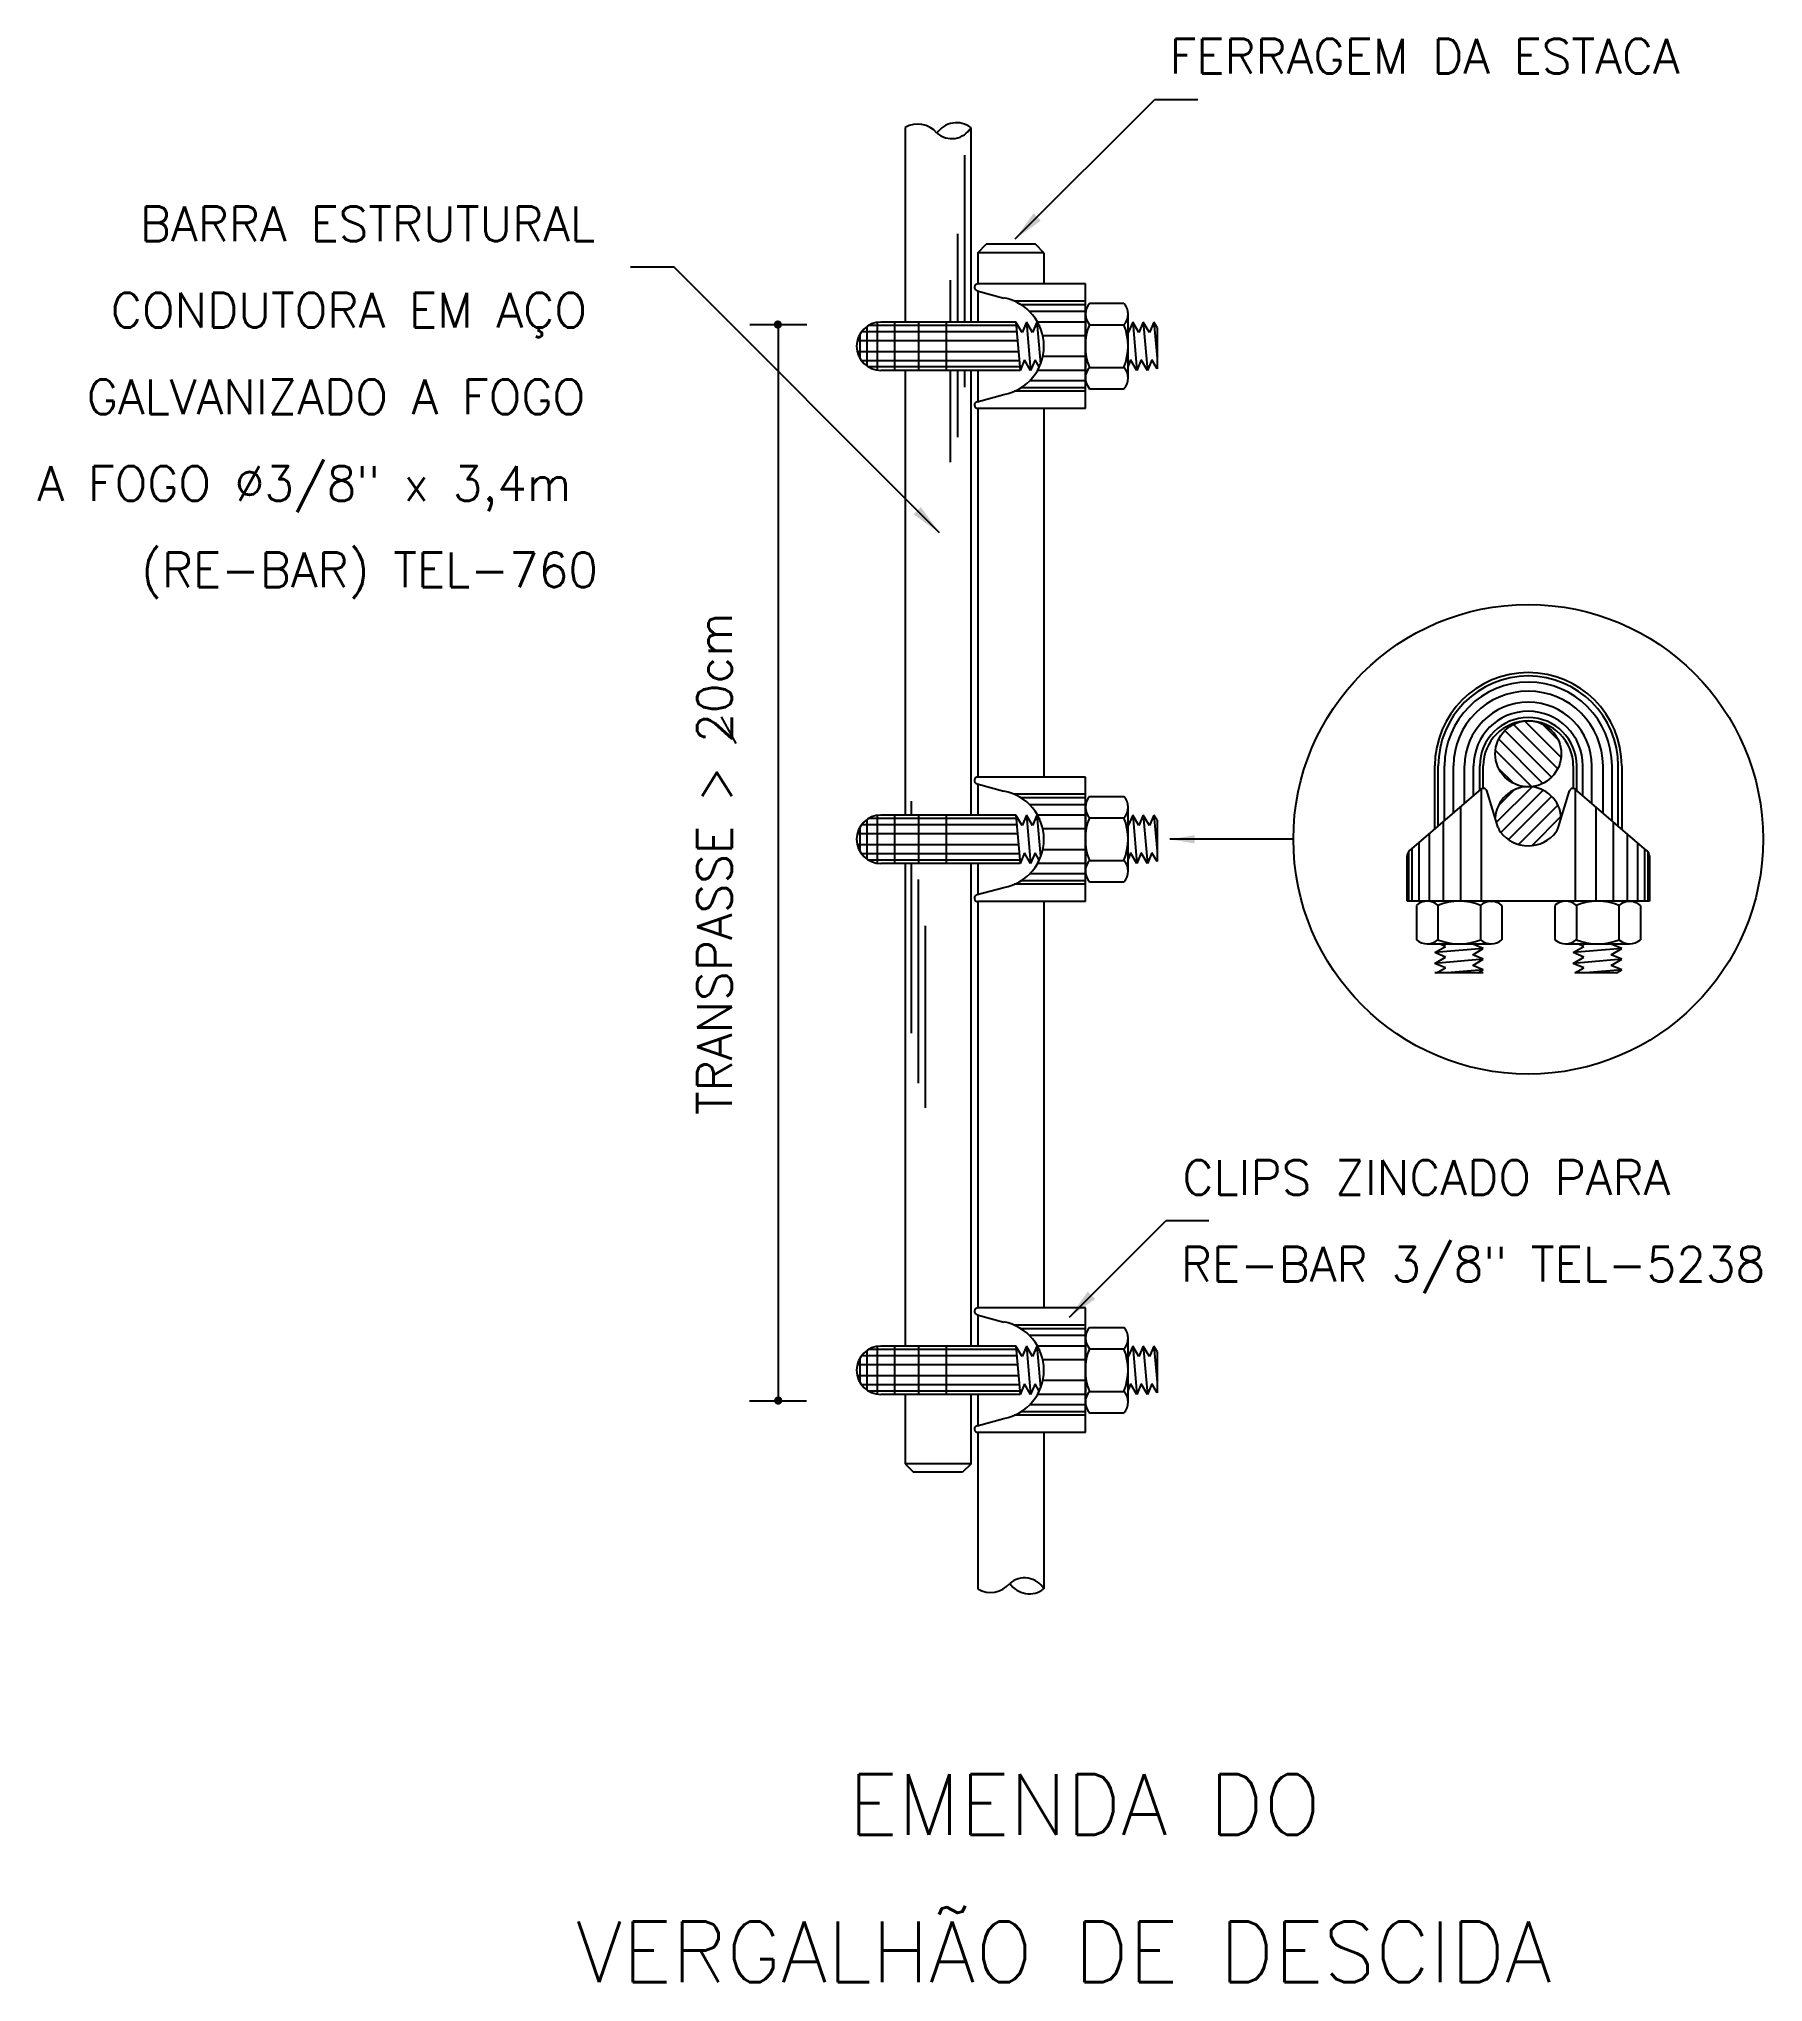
# Model space of a CAD drawing. Header units: millimetres. Extents: x -6588.1 to -6578.1, y -4473.4 to -4462.2.
import ezdxf
from ezdxf.enums import TextEntityAlignment as Align

# ---------------------------------------------------------------- set-up
doc = ezdxf.new("R2010")
doc.units = ezdxf.units.MM
doc.header["$LTSCALE"] = 10
doc.layers.add('Termotécnica', color=7, linetype='Continuous')
doc.styles.add('r140', font='romans.shx')
doc.styles.add('r80', font='romans.shx')

msp = doc.modelspace()

# ---------------------------------------------------------------- linework, layer by layer
at = {"layer": 'Termotécnica', "color": 2}
for p, q in [((-6582.458, -4463.338), (-6581.652, -4462.533)), ((-6581.402, -4462.533), (-6581.652, -4462.533)), ((-6583.093, -4462.694), (-6583.093, -4463.818)), ((-6583.093, -4462.694), (-6583.093, -4462.694)), ((-6582.712, -4463.818), (-6582.712, -4462.694)), ((-6582.672, -4463.418), (-6582.624, -4463.369)), ((-6582.34, -4463.369), (-6582.624, -4463.369)), ((-6582.291, -4463.418), (-6582.34, -4463.369)), ((-6584.68, -4463.5), (-6584.43, -4463.5)), ((-6582.895, -4465.036), (-6584.43, -4463.5)), ((-6582.291, -4463.418), (-6582.672, -4463.418)), ((-6582.672, -4463.418), (-6582.672, -4463.598)), ((-6582.291, -4463.418), (-6582.291, -4463.598)), ((-6582.051, -4463.598), (-6582.672, -4463.598)), ((-6582.051, -4464.318), (-6582.051, -4463.598)), ((-6582.676, -4463.638), (-6582.523, -4463.68)), ((-6582.672, -4463.639), (-6582.672, -4463.818)), ((-6582.672, -4463.639), (-6582.672, -4463.818)), ((-6582.051, -4463.698), (-6582.462, -4463.698)), ((-6582.027, -4463.71), (-6581.829, -4463.71)), ((-6582.453, -4463.818), (-6583.233, -4463.818)), ((-6582.453, -4463.818), (-6582.429, -4464.098)), ((-6582.417, -4463.879), (-6582.453, -4463.818)), ((-6582.392, -4463.818), (-6582.417, -4463.879)), ((-6582.356, -4463.879), (-6582.392, -4463.818)), ((-6582.331, -4463.818), (-6582.356, -4463.879)), ((-6582.315, -4463.844), (-6582.331, -4463.818)), ((-6582.051, -4463.772), (-6582.051, -4464.144)), ((-6582.027, -4463.834), (-6581.829, -4463.834)), ((-6581.805, -4464.142), (-6581.805, -4463.772)), ((-6581.778, -4463.818), (-6581.804, -4463.879)), ((-6581.742, -4463.879), (-6581.778, -4463.818)), ((-6581.717, -4463.818), (-6581.742, -4463.879)), ((-6581.681, -4463.879), (-6581.717, -4463.818)), ((-6581.655, -4463.818), (-6581.681, -4463.879)), ((-6581.637, -4463.849), (-6581.655, -4463.818)), ((-6581.637, -4463.849), (-6581.637, -4464.088)), ((-6581.804, -4463.879), (-6581.805, -4463.877)), ((-6582.404, -4464.037), (-6582.429, -4464.098)), ((-6582.368, -4464.098), (-6582.404, -4464.037)), ((-6582.342, -4464.037), (-6582.368, -4464.098)), ((-6582.318, -4464.078), (-6582.342, -4464.037)), ((-6582.027, -4464.08), (-6581.829, -4464.08)), ((-6581.79, -4464.037), (-6581.805, -4464.073)), ((-6581.754, -4464.098), (-6581.79, -4464.037)), ((-6581.729, -4464.037), (-6581.754, -4464.098)), ((-6581.693, -4464.098), (-6581.729, -4464.037)), ((-6581.667, -4464.037), (-6581.693, -4464.098)), ((-6581.637, -4464.088), (-6581.667, -4464.037)), ((-6582.429, -4464.098), (-6583.233, -4464.098)), ((-6583.093, -4464.098), (-6583.093, -4466.668)), ((-6582.712, -4466.668), (-6582.712, -4464.098)), ((-6582.672, -4464.098), (-6582.672, -4464.278)), ((-6582.676, -4464.279), (-6582.523, -4464.237)), ((-6582.051, -4464.218), (-6582.462, -4464.218)), ((-6582.027, -4464.204), (-6581.829, -4464.204)), ((-6582.051, -4464.318), (-6582.672, -4464.318)), ((-6582.672, -4464.318), (-6582.672, -4466.448)), ((-6582.291, -4464.318), (-6582.291, -4466.448)), ((-6580.032, -4466.749), (-6580.032, -4466.384)), ((-6579.752, -4466.514), (-6579.752, -4466.384)), ((-6579.232, -4466.384), (-6579.232, -4466.514)), ((-6578.952, -4466.384), (-6578.952, -4466.749)), ((-6582.676, -4466.487), (-6582.523, -4466.529)), ((-6582.051, -4466.448), (-6582.672, -4466.448)), ((-6582.672, -4466.488), (-6582.672, -4466.668)), ((-6582.051, -4466.548), (-6582.462, -4466.548)), ((-6582.051, -4467.168), (-6582.051, -4466.448)), ((-6580.178, -4466.874), (-6579.764, -4466.519)), ((-6579.764, -4466.519), (-6579.764, -4467.166)), ((-6579.665, -4466.742), (-6579.732, -4466.526)), ((-6579.32, -4466.742), (-6579.253, -4466.528)), ((-6579.221, -4466.519), (-6579.221, -4467.166)), ((-6578.806, -4466.874), (-6579.221, -4466.519)), ((-6582.051, -4466.622), (-6582.051, -4466.994)), ((-6582.027, -4466.56), (-6581.829, -4466.56)), ((-6581.805, -4466.992), (-6581.805, -4466.622)), ((-6582.453, -4466.668), (-6583.233, -4466.668)), ((-6582.453, -4466.668), (-6582.429, -4466.948)), ((-6582.417, -4466.729), (-6582.453, -4466.668)), ((-6582.392, -4466.668), (-6582.417, -4466.729)), ((-6582.356, -4466.729), (-6582.392, -4466.668)), ((-6582.331, -4466.668), (-6582.356, -4466.729)), ((-6582.315, -4466.694), (-6582.331, -4466.668)), ((-6582.027, -4466.683), (-6581.829, -4466.683)), ((-6581.804, -4466.729), (-6581.805, -4466.727)), ((-6581.778, -4466.668), (-6581.804, -4466.729)), ((-6581.742, -4466.729), (-6581.778, -4466.668)), ((-6581.717, -4466.668), (-6581.742, -4466.729)), ((-6581.681, -4466.729), (-6581.717, -4466.668)), ((-6581.655, -4466.668), (-6581.681, -4466.729)), ((-6581.637, -4466.698), (-6581.655, -4466.668)), ((-6581.637, -4466.698), (-6581.637, -4466.937)), ((-6582.404, -4466.887), (-6582.429, -4466.948)), ((-6582.368, -4466.948), (-6582.404, -4466.887)), ((-6582.342, -4466.887), (-6582.368, -4466.948)), ((-6582.318, -4466.928), (-6582.342, -4466.887)), ((-6581.79, -4466.887), (-6581.805, -4466.922)), ((-6581.754, -4466.948), (-6581.79, -4466.887)), ((-6581.729, -4466.887), (-6581.754, -4466.948)), ((-6581.693, -4466.948), (-6581.729, -4466.887)), ((-6581.667, -4466.887), (-6581.693, -4466.948)), ((-6581.637, -4466.937), (-6581.667, -4466.887)), ((-6580.85, -4466.808), (-6581.563, -4466.808)), ((-6582.429, -4466.948), (-6583.233, -4466.948)), ((-6583.093, -4466.948), (-6583.093, -4469.737)), ((-6582.712, -4469.737), (-6582.712, -4466.948)), ((-6582.672, -4466.948), (-6582.672, -4467.127)), ((-6582.027, -4466.93), (-6581.829, -4466.93)), ((-6580.192, -4467.166), (-6580.192, -4466.904)), ((-6578.792, -4466.904), (-6578.792, -4467.166)), ((-6582.676, -4467.128), (-6582.523, -4467.087)), ((-6582.051, -4467.068), (-6582.462, -4467.068)), ((-6582.027, -4467.053), (-6581.829, -4467.053)), ((-6582.051, -4467.168), (-6582.672, -4467.168)), ((-6582.672, -4467.168), (-6582.672, -4469.517)), ((-6582.291, -4467.168), (-6582.291, -4469.517)), ((-6578.792, -4467.166), (-6580.192, -4467.166)), ((-6580.138, -4467.19), (-6580.138, -4467.389)), ((-6579.706, -4467.166), (-6580.078, -4467.166)), ((-6580.014, -4467.19), (-6580.014, -4467.389)), ((-6579.768, -4467.19), (-6579.768, -4467.389)), ((-6579.644, -4467.19), (-6579.644, -4467.389)), ((-6579.338, -4467.19), (-6579.338, -4467.389)), ((-6578.906, -4467.166), (-6579.278, -4467.166)), ((-6579.214, -4467.19), (-6579.214, -4467.389)), ((-6578.968, -4467.19), (-6578.968, -4467.389)), ((-6578.844, -4467.19), (-6578.844, -4467.389)), ((-6580.076, -4467.413), (-6579.706, -4467.413)), ((-6580.032, -4467.463), (-6579.971, -4467.427)), ((-6579.971, -4467.427), (-6580.007, -4467.413)), ((-6579.813, -4467.414), (-6579.811, -4467.413)), ((-6579.752, -4467.439), (-6579.813, -4467.414)), ((-6579.813, -4467.475), (-6579.752, -4467.439)), ((-6579.276, -4467.413), (-6578.906, -4467.413)), ((-6579.232, -4467.463), (-6579.171, -4467.427)), ((-6579.171, -4467.427), (-6579.207, -4467.413)), ((-6579.013, -4467.414), (-6579.011, -4467.413)), ((-6578.952, -4467.439), (-6579.013, -4467.414)), ((-6579.013, -4467.475), (-6578.952, -4467.439)), ((-6579.971, -4467.489), (-6580.032, -4467.463)), ((-6580.032, -4467.525), (-6579.971, -4467.489)), ((-6579.971, -4467.55), (-6580.032, -4467.525)), ((-6580.022, -4467.58), (-6579.971, -4467.55)), ((-6579.752, -4467.501), (-6579.813, -4467.475)), ((-6579.813, -4467.537), (-6579.752, -4467.501)), ((-6579.752, -4467.562), (-6579.813, -4467.537)), ((-6579.783, -4467.58), (-6579.752, -4467.562)), ((-6579.171, -4467.489), (-6579.232, -4467.463)), ((-6579.232, -4467.525), (-6579.171, -4467.489)), ((-6579.171, -4467.55), (-6579.232, -4467.525)), ((-6579.222, -4467.58), (-6579.171, -4467.55)), ((-6578.952, -4467.501), (-6579.013, -4467.475)), ((-6579.013, -4467.537), (-6578.952, -4467.501)), ((-6578.952, -4467.562), (-6579.013, -4467.537)), ((-6578.983, -4467.58), (-6578.952, -4467.562)), ((-6579.752, -4467.58), (-6580.032, -4467.58)), ((-6579.783, -4467.58), (-6580.022, -4467.58)), ((-6578.983, -4467.58), (-6579.222, -4467.58)), ((-6582.144, -4469.57), (-6581.587, -4469.013)), ((-6581.337, -4469.013), (-6581.587, -4469.013)), ((-6582.676, -4469.557), (-6582.523, -4469.599)), ((-6582.051, -4469.517), (-6582.672, -4469.517)), ((-6582.672, -4469.558), (-6582.672, -4469.737)), ((-6582.051, -4470.237), (-6582.051, -4469.517)), ((-6582.051, -4469.617), (-6582.462, -4469.617)), ((-6582.051, -4469.691), (-6582.051, -4470.063)), ((-6582.027, -4469.629), (-6581.829, -4469.629)), ((-6581.805, -4470.061), (-6581.805, -4469.691)), ((-6582.453, -4469.737), (-6583.233, -4469.737)), ((-6582.417, -4469.798), (-6582.453, -4469.737)), ((-6582.453, -4469.737), (-6582.429, -4470.017)), ((-6582.392, -4469.737), (-6582.417, -4469.798)), ((-6582.356, -4469.798), (-6582.392, -4469.737)), ((-6582.331, -4469.737), (-6582.356, -4469.798)), ((-6582.315, -4469.763), (-6582.331, -4469.737)), ((-6582.027, -4469.753), (-6581.829, -4469.753)), ((-6581.804, -4469.798), (-6581.805, -4469.796)), ((-6581.778, -4469.737), (-6581.804, -4469.798)), ((-6581.742, -4469.798), (-6581.778, -4469.737)), ((-6581.717, -4469.737), (-6581.742, -4469.798)), ((-6581.681, -4469.798), (-6581.717, -4469.737)), ((-6581.655, -4469.737), (-6581.681, -4469.798)), ((-6581.637, -4469.768), (-6581.655, -4469.737)), ((-6581.637, -4469.768), (-6581.637, -4470.007)), ((-6582.429, -4470.017), (-6583.233, -4470.017)), ((-6583.093, -4470.017), (-6583.093, -4470.417)), ((-6582.712, -4470.417), (-6582.712, -4470.017)), ((-6582.672, -4470.017), (-6582.672, -4470.197)), ((-6582.404, -4469.956), (-6582.429, -4470.017)), ((-6582.368, -4470.017), (-6582.404, -4469.956)), ((-6582.342, -4469.956), (-6582.368, -4470.017)), ((-6582.318, -4469.997), (-6582.342, -4469.956)), ((-6582.027, -4469.999), (-6581.829, -4469.999)), ((-6581.79, -4469.956), (-6581.805, -4469.992)), ((-6581.754, -4470.017), (-6581.79, -4469.956)), ((-6581.729, -4469.956), (-6581.754, -4470.017)), ((-6581.693, -4470.017), (-6581.729, -4469.956)), ((-6581.667, -4469.956), (-6581.693, -4470.017)), ((-6581.637, -4470.007), (-6581.667, -4469.956)), ((-6582.051, -4470.137), (-6582.462, -4470.137)), ((-6582.027, -4470.123), (-6581.829, -4470.123)), ((-6582.676, -4470.198), (-6582.523, -4470.156)), ((-6582.051, -4470.237), (-6582.672, -4470.237)), ((-6582.672, -4470.237), (-6582.672, -4471.141)), ((-6582.291, -4470.237), (-6582.291, -4471.141)), ((-6583.093, -4470.417), (-6583.045, -4470.467)), ((-6582.712, -4470.417), (-6583.093, -4470.417)), ((-6582.761, -4470.467), (-6583.045, -4470.467)), ((-6582.712, -4470.417), (-6582.761, -4470.467)), ((-6582.672, -4471.141), (-6582.672, -4471.141))]:
    msp.add_line(p, q, dxfattribs=at)
at = {"layer": 'Termotécnica', "color": 1}
for p, q in [((-6582.747, -4463.818), (-6582.747, -4462.854)), ((-6582.788, -4463.818), (-6582.788, -4463.308)), ((-6582.83, -4463.818), (-6582.83, -4463.576)), ((-6582.051, -4463.718), (-6582.424, -4463.718)), ((-6583.99, -4463.833), (-6583.661, -4463.833)), ((-6583.827, -4463.833), (-6583.827, -4470.053)), ((-6583.313, -4464.073), (-6583.313, -4463.843)), ((-6582.452, -4463.838), (-6583.306, -4463.838)), ((-6583.253, -4464.097), (-6583.253, -4463.82)), ((-6583.153, -4464.098), (-6583.153, -4463.818)), ((-6583.013, -4464.098), (-6583.013, -4463.818)), ((-6582.853, -4464.098), (-6582.853, -4463.818)), ((-6582.392, -4463.818), (-6582.368, -4464.098)), ((-6582.051, -4463.758), (-6582.374, -4463.758)), ((-6582.331, -4463.818), (-6582.31, -4464.059)), ((-6582.051, -4463.818), (-6582.328, -4463.818)), ((-6581.778, -4463.818), (-6581.754, -4464.098)), ((-6581.717, -4463.818), (-6581.693, -4464.098)), ((-6581.655, -4463.818), (-6581.637, -4464.027)), ((-6582.444, -4463.926), (-6583.37, -4463.926)), ((-6583.353, -4464.03), (-6583.353, -4463.886)), ((-6582.449, -4463.874), (-6583.345, -4463.874)), ((-6582.051, -4463.898), (-6582.298, -4463.898)), ((-6582.439, -4463.99), (-6583.37, -4463.99)), ((-6582.434, -4464.042), (-6583.345, -4464.042)), ((-6582.431, -4464.078), (-6583.306, -4464.078)), ((-6582.051, -4464.018), (-6582.298, -4464.018)), ((-6582.83, -4464.628), (-6582.83, -4464.098)), ((-6582.788, -4464.484), (-6582.788, -4464.098)), ((-6582.747, -4464.195), (-6582.747, -4464.098)), ((-6582.051, -4464.158), (-6582.374, -4464.158)), ((-6582.051, -4464.098), (-6582.328, -4464.098)), ((-6582.051, -4464.198), (-6582.424, -4464.198)), ((-6579.358, -4466.449), (-6579.627, -4466.18)), ((-6579.322, -4466.4), (-6579.578, -4466.144)), ((-6579.303, -4466.334), (-6579.512, -4466.125)), ((-6579.321, -4466.231), (-6579.409, -4466.143)), ((-6579.472, -4466.504), (-6579.682, -4466.295)), ((-6579.407, -4466.485), (-6579.662, -4466.229)), ((-6580.012, -4466.732), (-6580.012, -4466.384)), ((-6579.976, -4466.701), (-6579.976, -4466.384)), ((-6579.924, -4466.656), (-6579.924, -4466.384)), ((-6579.86, -4466.601), (-6579.86, -4466.384)), ((-6579.808, -4466.557), (-6579.808, -4466.384)), ((-6579.772, -4466.526), (-6579.772, -4466.384)), ((-6579.575, -4466.486), (-6579.664, -4466.398)), ((-6579.212, -4466.526), (-6579.212, -4466.384)), ((-6579.176, -4466.557), (-6579.176, -4466.384)), ((-6579.124, -4466.601), (-6579.124, -4466.384)), ((-6579.06, -4466.656), (-6579.06, -4466.384)), ((-6579.008, -4466.701), (-6579.008, -4466.384)), ((-6578.972, -4466.732), (-6578.972, -4466.384)), ((-6579.472, -4466.506), (-6579.675, -4466.709)), ((-6579.575, -4466.524), (-6579.664, -4466.612)), ((-6579.407, -4466.525), (-6579.65, -4466.769)), ((-6583.057, -4466.668), (-6583.057, -4466.587)), ((-6582.051, -4466.568), (-6582.424, -4466.568)), ((-6582.051, -4466.608), (-6582.374, -4466.608)), ((-6579.884, -4466.622), (-6579.884, -4467.166)), ((-6579.358, -4466.561), (-6579.607, -4466.81)), ((-6579.322, -4466.61), (-6579.549, -4466.838)), ((-6579.101, -4466.622), (-6579.101, -4467.166)), ((-6582.444, -4466.776), (-6583.37, -4466.776)), ((-6583.353, -4466.88), (-6583.353, -4466.736)), ((-6582.449, -4466.724), (-6583.345, -4466.724)), ((-6583.313, -4466.923), (-6583.313, -4466.693)), ((-6582.452, -4466.688), (-6583.306, -4466.688)), ((-6583.253, -4466.946), (-6583.253, -4466.669)), ((-6583.153, -4466.948), (-6583.153, -4466.668)), ((-6583.013, -4466.948), (-6583.013, -4466.668)), ((-6582.853, -4466.948), (-6582.853, -4466.668)), ((-6582.392, -4466.668), (-6582.368, -4466.948)), ((-6582.331, -4466.668), (-6582.31, -4466.908)), ((-6582.051, -4466.668), (-6582.328, -4466.668)), ((-6582.051, -4466.748), (-6582.298, -4466.748)), ((-6581.778, -4466.668), (-6581.754, -4466.948)), ((-6581.717, -4466.668), (-6581.693, -4466.948)), ((-6581.655, -4466.668), (-6581.637, -4466.876)), ((-6580.064, -4466.776), (-6580.064, -4467.166)), ((-6579.984, -4466.707), (-6579.984, -4467.166)), ((-6579.303, -4466.676), (-6579.472, -4466.845)), ((-6579.001, -4466.707), (-6579.001, -4467.166)), ((-6578.921, -4466.776), (-6578.921, -4467.166)), ((-6582.439, -4466.84), (-6583.37, -4466.84)), ((-6582.051, -4466.868), (-6582.298, -4466.868)), ((-6580.184, -4466.88), (-6580.184, -4467.166)), ((-6580.164, -4466.862), (-6580.164, -4467.166)), ((-6580.124, -4466.827), (-6580.124, -4467.166)), ((-6578.861, -4466.827), (-6578.861, -4467.166)), ((-6578.821, -4466.862), (-6578.821, -4467.166)), ((-6578.801, -4466.88), (-6578.801, -4467.166)), ((-6582.434, -4466.892), (-6583.345, -4466.892)), ((-6582.431, -4466.928), (-6583.306, -4466.928)), ((-6583.057, -4467.928), (-6583.057, -4466.948)), ((-6582.051, -4466.948), (-6582.328, -4466.948)), ((-6583.016, -4468.217), (-6583.016, -4467.041)), ((-6582.051, -4467.048), (-6582.424, -4467.048)), ((-6582.051, -4467.008), (-6582.374, -4467.008)), ((-6582.975, -4468.361), (-6582.975, -4467.309)), ((-6579.752, -4467.439), (-6580.032, -4467.463)), ((-6578.952, -4467.439), (-6579.232, -4467.463)), ((-6579.752, -4467.501), (-6580.032, -4467.525)), ((-6579.752, -4467.562), (-6579.961, -4467.58)), ((-6578.952, -4467.501), (-6579.232, -4467.525)), ((-6578.952, -4467.562), (-6579.161, -4467.58)), ((-6582.051, -4469.637), (-6582.424, -4469.637)), ((-6582.051, -4469.677), (-6582.374, -4469.677)), ((-6583.353, -4469.949), (-6583.353, -4469.805)), ((-6582.449, -4469.793), (-6583.345, -4469.793)), ((-6583.313, -4469.992), (-6583.313, -4469.762)), ((-6582.452, -4469.757), (-6583.306, -4469.757)), ((-6583.253, -4470.016), (-6583.253, -4469.739)), ((-6583.153, -4470.017), (-6583.153, -4469.737)), ((-6583.013, -4470.017), (-6583.013, -4469.737)), ((-6582.853, -4470.017), (-6582.853, -4469.737)), ((-6582.392, -4469.737), (-6582.368, -4470.017)), ((-6582.331, -4469.737), (-6582.31, -4469.978)), ((-6582.051, -4469.737), (-6582.328, -4469.737)), ((-6581.778, -4469.737), (-6581.754, -4470.017)), ((-6581.717, -4469.737), (-6581.693, -4470.017)), ((-6581.655, -4469.737), (-6581.637, -4469.946)), ((-6582.444, -4469.845), (-6583.37, -4469.845)), ((-6582.439, -4469.909), (-6583.37, -4469.909)), ((-6582.051, -4469.817), (-6582.298, -4469.817)), ((-6582.434, -4469.961), (-6583.345, -4469.961)), ((-6582.431, -4469.997), (-6583.306, -4469.997)), ((-6582.051, -4470.017), (-6582.328, -4470.017)), ((-6582.051, -4469.937), (-6582.298, -4469.937)), ((-6583.992, -4470.053), (-6583.663, -4470.053)), ((-6582.051, -4470.117), (-6582.424, -4470.117)), ((-6582.051, -4470.077), (-6582.374, -4470.077))]:
    msp.add_line(p, q, dxfattribs=at)
at = {"layer": 'Termotécnica', "color": 3}
msp.add_line((-6584.156, -4466.101), (-6584.071, -4466.255), dxfattribs=at)
at = {"layer": 'Termotécnica', "color": 1, "const_width": 0.0215}
for points in [[(-6583.84, -4463.838, 1), (-6583.817, -4463.827, 1)], [(-6583.838, -4470.058, 1), (-6583.815, -4470.046, 1)]]:
    msp.add_lwpolyline(points, format="xyb", close=True, dxfattribs=at)
at = {"layer": 'Termotécnica', "color": 2}
for centre, radius in [((-6579.492, -4466.808), 1.357), ((-6579.492, -4466.314), 0.191)]:
    msp.add_circle(centre, radius, dxfattribs=at)
for centre, radius, start, end in [((-6583.02, -4462.818), 0.144, 39.8532, 120.582), ((-6582.796, -4462.802), 0.136, 52.2545, 146.0702), ((-6582.824, -4462.628), 0.13, 228.8932, 329.4315), ((-6582.672, -4463.618), 0.02, 90, 257.3196), ((-6582.575, -4463.958), 0.284, 280.6315, 79.3685), ((-6581.956, -4463.772), 0.0942, 139.0819, 220.9181), ((-6581.897, -4463.772), 0.0923, 318.0803, 41.9197), ((-6583.233, -4463.958), 0.14, 90, 270), ((-6581.721, -4463.957), 0.331, 158.1009, 201.8991), ((-6582.136, -4463.957), 0.331, 338.1009, 21.8991), ((-6581.959, -4464.142), 0.0922, 138.0212, 221.9788), ((-6581.897, -4464.142), 0.0923, 318.0803, 41.9197), ((-6582.672, -4464.298), 0.02, 102.6804, 270), ((-6579.492, -4466.384), 0.54, 0, 180), ((-6579.492, -4466.384), 0.26, 0, 180), ((-6582.672, -4466.468), 0.02, 90, 257.3196), ((-6582.575, -4466.808), 0.284, 280.6315, 79.3685), ((-6579.751, -4466.534), 0.02, 17.354, 130.6013), ((-6579.492, -4466.695), 0.191, 3.0758, 176.9242), ((-6579.234, -4466.534), 0.02, 49.3987, 162.646), ((-6581.956, -4466.622), 0.0942, 139.0819, 220.9181), ((-6581.897, -4466.622), 0.0923, 318.0803, 41.9197), ((-6583.233, -4466.808), 0.14, 90, 270), ((-6581.721, -4466.807), 0.331, 158.1009, 201.8991), ((-6582.136, -4466.807), 0.331, 338.1009, 21.8991), ((-6579.588, -4466.718), 0.08, 197.354, 216.8195), ((-6579.492, -4466.646), 0.2, 216.8195, 323.1805), ((-6579.396, -4466.718), 0.08, 323.1805, 342.646), ((-6580.152, -4466.904), 0.04, 130.6013, 180), ((-6578.832, -4466.904), 0.04, 0, 49.3987), ((-6581.959, -4466.992), 0.0922, 138.0212, 221.9788), ((-6581.897, -4466.992), 0.0923, 318.0803, 41.9197), ((-6582.672, -4467.148), 0.02, 102.6804, 270), ((-6580.076, -4467.258), 0.0922, 48.0212, 131.9788), ((-6579.891, -4467.497), 0.331, 68.1009, 111.8991), ((-6579.706, -4467.261), 0.0942, 49.0819, 130.9181), ((-6579.276, -4467.258), 0.0922, 48.0212, 131.9788), ((-6579.091, -4467.497), 0.331, 68.1009, 111.8991), ((-6578.906, -4467.261), 0.0942, 49.0819, 130.9181), ((-6580.076, -4467.32), 0.0923, 228.0803, 311.9197), ((-6579.891, -4467.082), 0.331, 248.1009, 291.8991), ((-6579.706, -4467.32), 0.0923, 228.0803, 311.9197), ((-6579.276, -4467.32), 0.0923, 228.0803, 311.9197), ((-6579.091, -4467.082), 0.331, 248.1009, 291.8991), ((-6578.906, -4467.32), 0.0923, 228.0803, 311.9197), ((-6582.672, -4469.537), 0.02, 90, 257.3196), ((-6582.575, -4469.877), 0.284, 280.6315, 79.3685), ((-6581.956, -4469.691), 0.0942, 139.0819, 220.9181), ((-6581.897, -4469.691), 0.0923, 318.0803, 41.9197), ((-6583.233, -4469.877), 0.14, 90, 270), ((-6581.721, -4469.876), 0.331, 158.1009, 201.8991), ((-6582.136, -4469.876), 0.331, 338.1009, 21.8991), ((-6581.959, -4470.061), 0.0922, 138.0212, 221.9788), ((-6581.897, -4470.061), 0.0923, 318.0803, 41.9197), ((-6582.672, -4470.217), 0.02, 102.6804, 270), ((-6582.599, -4471.017), 0.144, 239.418, 320.1468), ((-6582.403, -4471.207), 0.13, 30.5685, 131.1068), ((-6582.375, -4471.033), 0.136, 213.9298, 307.7455)]:
    msp.add_arc(centre, radius, start, end, dxfattribs=at)
at = {"layer": 'Termotécnica', "color": 1}
for radius in [0.52, 0.484, 0.432, 0.368, 0.316, 0.28]:
    msp.add_arc((-6579.492, -4466.384), radius, 0, 180, dxfattribs=at)
at = {"layer": 'Termotécnica', "color": 2}
for points in [[(-6582.309, -4463.233), (-6582.351, -4463.19), (-6582.458, -4463.338)], [(-6583.044, -4464.93), (-6583.002, -4464.888), (-6582.895, -4465.036)], [(-6581.419, -4466.832), (-6581.419, -4466.784), (-6581.563, -4466.808)], [(-6581.995, -4469.465), (-6582.037, -4469.422), (-6582.144, -4469.57)]]:
    msp.add_solid(points, dxfattribs=at)

# ---------------------------------------------------------------- texts
at = {"layer": 'Termotécnica', "color": 2, "style": 'r80'}
for s, p in [('FERRAGEM DA ESTACA', (-6581.565, -4462.381)), ('BARRA ESTRUTURAL ', (-6587.515, -4463.35)), ('CONDUTORA EM AÇO', (-6587.683, -4463.85)), ('GALVANIZADO A FOGO ', (-6587.822, -4464.35)), ('A FOGO %%C3/8" x 3,4m', (-6588.107, -4464.851)), ('(RE-BAR) TEL-760', (-6587.508, -4465.35)), ('CLIPS ZINCADO PARA ', (-6581.491, -4468.863)), ('RE-BAR 3/8" TEL-5238', (-6581.5, -4469.364))]:
    msp.add_text(s, height=0.2, dxfattribs=at).set_placement(p)
msp.add_text('TRANSPASSE > 20cm', height=0.2, rotation=90, dxfattribs=at).set_placement((-6584.095, -4468.402))
at = {"layer": 'Termotécnica', "color": 5, "style": 'r140'}
for s, p in [(' EMENDA DO', (-6582.176, -4472.667)), ('VERGALHÃO DE DESCIDA', (-6582.176, -4473.519))]:
    msp.add_text(s, height=0.35, dxfattribs=at).set_placement(p, align=Align.BOTTOM_CENTER)

doc.saveas('drawing.dxf')
